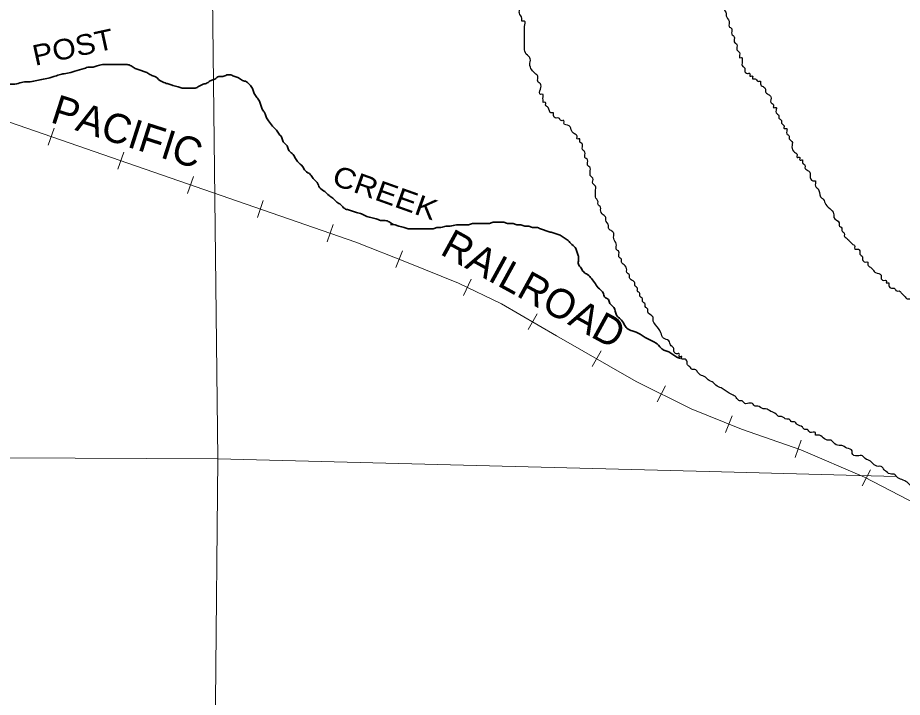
# Model space of a CAD drawing. Extents: x -10.92 to -6.99, y 1.69 to 5.62.
# Drawn here: x -8.392 to -7.493, y 2.964 to 3.655 of the extents above; entities that cross this region are included whole.
import ezdxf
from ezdxf.enums import TextEntityAlignment as Align

# ---------------------------------------------------------------- set-up
doc = ezdxf.new("R2010")
doc.units = 0
doc.header["$LTSCALE"] = 0.0075
for name, color, linetype, lineweight in [('15', 7, 'Continuous', 13), ('17', 7, 'Continuous', 13), ('25', 7, 'Continuous', 25)]:
    doc.layers.add(name, color=color, linetype=linetype, lineweight=lineweight)
doc.layers.add('29', color=7, linetype='Continuous')

msp = doc.modelspace()

# ---------------------------------------------------------------- linework, layer by layer
at = {"layer": '15'}
for points in [[(-8.19697, 3.997538), (-8.194318, 3.706629), (-8.188826, 3.206818), (-8.193371, 2.712121)], [(-9.187121, 3.213447), (-8.624242, 3.208902), (-8.188826, 3.206818), (-7.689394, 3.193939), (-7.499432, 3.188826)]]:
    msp.add_lwpolyline(points, dxfattribs=at)
at = {"layer": '17'}
for p, q in [((-8.355114, 3.542803), (-8.361174, 3.525379)), ((-8.28428, 3.518371), (-8.290341, 3.500947)), ((-8.213447, 3.49375), (-8.219508, 3.476326)), ((-8.142614, 3.469129), (-8.148485, 3.451894)), ((-8.071591, 3.444697), (-8.077652, 3.427273)), ((-8.001136, 3.418182), (-8.007765, 3.401136)), ((-7.93125, 3.389205), (-7.939205, 3.372727)), ((-7.864205, 3.353977), (-7.873485, 3.338068)), ((-7.799242, 3.316477), (-7.808523, 3.300568)), ((-7.733902, 3.280871), (-7.742235, 3.264583)), ((-7.666288, 3.250568), (-7.673106, 3.233523)), ((-7.596023, 3.225568), (-7.602083, 3.208144)), ((-7.525758, 3.195455), (-7.53428, 3.179167))]:
    msp.add_line(p, q, dxfattribs=at)
for points in [[(-9.207955, 3.830492), (-8.753409, 3.675), (-8.417424, 3.554545), (-8.048674, 3.426894), (-7.995455, 3.406061), (-7.944318, 3.385227), (-7.900379, 3.364205), (-7.844697, 3.331818), (-7.763636, 3.285417), (-7.707955, 3.257576), (-7.656818, 3.236742), (-7.596591, 3.215909), (-7.531629, 3.188068), (-7.478409, 3.160227), (-7.367045, 3.109091), (-7.313826, 3.083523), (-7.244318, 3.041856), (-7.202462, 3.01875), (-7.100947, 2.980303)], [(-9.164773, 3.81572), (-8.753409, 3.675), (-8.417424, 3.554545), (-8.048674, 3.426894), (-7.995455, 3.406061), (-7.944318, 3.385227), (-7.900379, 3.364205), (-7.844697, 3.331818), (-7.763636, 3.285417), (-7.707955, 3.257576), (-7.656818, 3.236742), (-7.596591, 3.215909), (-7.531629, 3.188068), (-7.478409, 3.160227), (-7.367045, 3.109091), (-7.313826, 3.083523), (-7.244318, 3.041856), (-7.202462, 3.01875), (-7.100947, 2.980303)]]:
    msp.add_lwpolyline(points, dxfattribs=at)
at = {"layer": '25'}
for points in [[(-7.793371, 3.828788), (-7.794508, 3.816667), (-7.794508, 3.813826), (-7.791856, 3.808523), (-7.791856, 3.805871), (-7.789205, 3.805871), (-7.789205, 3.80322), (-7.786553, 3.800568), (-7.786553, 3.797917), (-7.783902, 3.797917), (-7.78125, 3.795265), (-7.78125, 3.792614), (-7.778598, 3.789962), (-7.778598, 3.787311), (-7.775947, 3.787311), (-7.775947, 3.784659), (-7.775947, 3.782008), (-7.773295, 3.782008), (-7.773295, 3.779356), (-7.770455, 3.776705), (-7.767803, 3.771402), (-7.765152, 3.771402), (-7.7625, 3.76875), (-7.759848, 3.765909), (-7.757197, 3.763258), (-7.757197, 3.760606), (-7.754545, 3.760606), (-7.751894, 3.757955), (-7.751894, 3.755303), (-7.749242, 3.752652), (-7.746591, 3.752652), (-7.746591, 3.75), (-7.743939, 3.75), (-7.741288, 3.747348), (-7.738636, 3.744697), (-7.735985, 3.744697), (-7.733333, 3.742045), (-7.730682, 3.739394), (-7.72803, 3.739394), (-7.725379, 3.734091), (-7.722727, 3.731439), (-7.719886, 3.728788), (-7.717235, 3.726136), (-7.714583, 3.723485), (-7.711932, 3.723485), (-7.70928, 3.720833), (-7.70928, 3.718182), (-7.706629, 3.715341), (-7.703977, 3.712689), (-7.703977, 3.710038), (-7.701326, 3.710038), (-7.698674, 3.707386), (-7.696023, 3.704735), (-7.693371, 3.702083), (-7.693371, 3.699432), (-7.69072, 3.69678), (-7.69072, 3.694129), (-7.688068, 3.691477), (-7.688068, 3.688826), (-7.685417, 3.686174), (-7.685417, 3.683523), (-7.682765, 3.680871), (-7.682765, 3.67822), (-7.680114, 3.675568), (-7.680114, 3.672917), (-7.677462, 3.670265), (-7.677462, 3.667424), (-7.674811, 3.667424), (-7.674811, 3.664773), (-7.672159, 3.65947), (-7.672159, 3.656818), (-7.669318, 3.651515), (-7.669318, 3.648864), (-7.669318, 3.646212), (-7.666667, 3.643561), (-7.666667, 3.640909), (-7.666667, 3.638258), (-7.664015, 3.635606), (-7.664015, 3.630303), (-7.661364, 3.627652), (-7.661364, 3.622348), (-7.658712, 3.619508), (-7.658712, 3.616856), (-7.658712, 3.614205)], [(-7.858333, 3.568939), (-7.858333, 3.571591), (-7.858333, 3.574432), (-7.858333, 3.577083), (-7.860985, 3.577083), (-7.860985, 3.582386), (-7.860985, 3.587689), (-7.863636, 3.590341), (-7.863636, 3.592992), (-7.863636, 3.595644), (-7.866288, 3.598295), (-7.868939, 3.600947), (-7.871591, 3.60625), (-7.871591, 3.608902), (-7.871591, 3.614205), (-7.874242, 3.616856), (-7.877083, 3.622348), (-7.877083, 3.625), (-7.877083, 3.630303), (-7.877083, 3.632955), (-7.877083, 3.638258), (-7.877083, 3.643561), (-7.877083, 3.646212), (-7.877083, 3.651515), (-7.879735, 3.651515), (-7.879735, 3.654167), (-7.882386, 3.65947), (-7.882386, 3.662121), (-7.882386, 3.664773), (-7.885038, 3.672917), (-7.887689, 3.67822), (-7.890341, 3.680871), (-7.892992, 3.686174), (-7.892992, 3.688826), (-7.892992, 3.694129), (-7.892992, 3.699432), (-7.895644, 3.702083), (-7.898295, 3.712689), (-7.898295, 3.715341), (-7.898295, 3.718182), (-7.900947, 3.723485), (-7.903598, 3.726136), (-7.903598, 3.728788), (-7.90625, 3.734091), (-7.90625, 3.736742), (-7.908902, 3.739394), (-7.908902, 3.742045), (-7.911553, 3.742045), (-7.911553, 3.744697), (-7.914205, 3.747348), (-7.914205, 3.75), (-7.916856, 3.75), (-7.916856, 3.752652), (-7.916856, 3.755303), (-7.919508, 3.757955), (-7.919508, 3.760606), (-7.919508, 3.763258), (-7.922159, 3.765909), (-7.922159, 3.76875), (-7.924811, 3.771402), (-7.924811, 3.776705), (-7.927652, 3.776705), (-7.927652, 3.782008), (-7.930303, 3.784659), (-7.930303, 3.787311), (-7.932955, 3.789962), (-7.932955, 3.792614), (-7.932955, 3.795265), (-7.935606, 3.797917), (-7.962121, 3.816098)], [(-7.658712, 3.614205), (-7.656061, 3.614205), (-7.656061, 3.611553), (-7.656061, 3.608902), (-7.656061, 3.60625), (-7.653409, 3.603598), (-7.653409, 3.600947), (-7.650758, 3.598295), (-7.648106, 3.598295), (-7.648106, 3.595644), (-7.645455, 3.595644), (-7.645455, 3.592992), (-7.642803, 3.592992), (-7.640152, 3.590341), (-7.6375, 3.590341), (-7.6375, 3.587689), (-7.634848, 3.585038), (-7.632197, 3.582386), (-7.632197, 3.579735), (-7.629545, 3.577083), (-7.626894, 3.574432), (-7.626894, 3.571591), (-7.626894, 3.568939), (-7.624242, 3.566288), (-7.624242, 3.563636), (-7.621591, 3.563636), (-7.621591, 3.560985), (-7.621591, 3.558333), (-7.61875, 3.555682), (-7.61875, 3.55303), (-7.616098, 3.550379), (-7.616098, 3.547727), (-7.613447, 3.545076), (-7.613447, 3.542424), (-7.610795, 3.542424), (-7.610795, 3.539773), (-7.610795, 3.537121), (-7.608144, 3.53447), (-7.608144, 3.531818), (-7.605492, 3.529167), (-7.605492, 3.523674), (-7.602841, 3.518371), (-7.600189, 3.51572), (-7.600189, 3.513068), (-7.597538, 3.513068), (-7.597538, 3.510417), (-7.594886, 3.510417), (-7.594886, 3.507765), (-7.592235, 3.505114), (-7.592235, 3.502462), (-7.589583, 3.499811), (-7.586932, 3.497159), (-7.586932, 3.494508), (-7.58428, 3.489205), (-7.581629, 3.489205), (-7.581629, 3.486553), (-7.581629, 3.483902), (-7.578977, 3.48125), (-7.576326, 3.473106), (-7.573674, 3.470455), (-7.571023, 3.465152), (-7.56553, 3.459848), (-7.562879, 3.454545), (-7.562879, 3.451894), (-7.557576, 3.446591), (-7.557576, 3.443939), (-7.554924, 3.441288), (-7.554924, 3.438636), (-7.552273, 3.435985), (-7.552273, 3.433333), (-7.549621, 3.430682), (-7.54697, 3.42803), (-7.544318, 3.425189), (-7.541667, 3.422538), (-7.541667, 3.419886), (-7.539015, 3.419886), (-7.536364, 3.417235), (-7.536364, 3.414583), (-7.533712, 3.411932), (-7.533712, 3.40928), (-7.531061, 3.406629), (-7.528409, 3.406629), (-7.528409, 3.403977), (-7.525758, 3.401326), (-7.523106, 3.398674), (-7.520455, 3.396023), (-7.514962, 3.393371), (-7.514962, 3.39072), (-7.512311, 3.388068), (-7.509659, 3.388068), (-7.509659, 3.385417)], [(-7.717235, 3.310795), (-7.719886, 3.310795), (-7.719886, 3.313447), (-7.722727, 3.313447), (-7.725379, 3.316098), (-7.725379, 3.31875), (-7.72803, 3.321402), (-7.730682, 3.326705), (-7.735985, 3.329356), (-7.738636, 3.334848), (-7.743939, 3.342803), (-7.746591, 3.348106), (-7.746591, 3.350758), (-7.751894, 3.356061), (-7.751894, 3.358712), (-7.754545, 3.361364), (-7.754545, 3.364015), (-7.757197, 3.366667), (-7.757197, 3.369318), (-7.759848, 3.37197), (-7.759848, 3.374621), (-7.7625, 3.377273), (-7.7625, 3.380114), (-7.765152, 3.382765), (-7.765152, 3.385417), (-7.767803, 3.388068), (-7.770455, 3.39072), (-7.770455, 3.393371), (-7.773295, 3.396023), (-7.773295, 3.398674), (-7.775947, 3.403977), (-7.778598, 3.406629), (-7.778598, 3.40928), (-7.78125, 3.411932), (-7.78125, 3.414583), (-7.78125, 3.417235), (-7.783902, 3.419886), (-7.783902, 3.422538), (-7.783902, 3.425189), (-7.786553, 3.430682), (-7.786553, 3.433333), (-7.786553, 3.435985), (-7.789205, 3.438636), (-7.791856, 3.441288), (-7.791856, 3.443939), (-7.794508, 3.449242), (-7.794508, 3.451894), (-7.797159, 3.454545), (-7.799811, 3.459848), (-7.799811, 3.4625), (-7.802462, 3.465152), (-7.802462, 3.467803), (-7.805114, 3.473106), (-7.805114, 3.475758), (-7.805114, 3.478598), (-7.805114, 3.483902), (-7.807765, 3.486553), (-7.807765, 3.489205), (-7.807765, 3.491856), (-7.810417, 3.494508), (-7.810417, 3.497159), (-7.810417, 3.499811), (-7.810417, 3.502462), (-7.813068, 3.505114), (-7.813068, 3.507765), (-7.813068, 3.510417), (-7.81572, 3.513068), (-7.81572, 3.51572), (-7.81572, 3.518371), (-7.818371, 3.521023), (-7.818371, 3.523674), (-7.818371, 3.526515), (-7.821023, 3.529167), (-7.821023, 3.531818), (-7.823674, 3.531818), (-7.823674, 3.53447), (-7.826515, 3.537121), (-7.829167, 3.539773), (-7.831818, 3.545076), (-7.837121, 3.547727), (-7.837121, 3.550379), (-7.839773, 3.550379), (-7.842424, 3.55303), (-7.845076, 3.55303), (-7.847727, 3.555682), (-7.847727, 3.558333), (-7.850379, 3.558333), (-7.85303, 3.563636), (-7.855682, 3.566288), (-7.855682, 3.568939), (-7.858333, 3.568939)], [(-7.509659, 3.385417), (-7.507008, 3.385417), (-7.507008, 3.382765), (-7.504356, 3.380114), (-7.501705, 3.380114), (-7.499053, 3.377273), (-7.496402, 3.377273), (-7.49375, 3.374621), (-7.491098, 3.37197), (-7.488447, 3.369318), (-7.485795, 3.369318), (-7.483144, 3.366667), (-7.483144, 3.364015), (-7.480492, 3.364015), (-7.480492, 3.361364), (-7.477841, 3.361364), (-7.475189, 3.358712), (-7.475189, 3.356061), (-7.469886, 3.353409), (-7.467235, 3.350758), (-7.461742, 3.348106), (-7.461742, 3.345455), (-7.459091, 3.342803), (-7.456439, 3.342803), (-7.453788, 3.340152), (-7.451136, 3.3375), (-7.448485, 3.3375), (-7.445833, 3.334848), (-7.443182, 3.332197), (-7.437879, 3.329356), (-7.435227, 3.326705), (-7.432576, 3.324053), (-7.427273, 3.321402), (-7.424621, 3.321402), (-7.413826, 3.316098), (-7.411174, 3.313447), (-7.408523, 3.310795), (-7.40322, 3.308144), (-7.400568, 3.308144), (-7.397917, 3.308144), (-7.397917, 3.305492), (-7.395265, 3.305492), (-7.392614, 3.305492), (-7.392614, 3.302841), (-7.387311, 3.300189), (-7.384659, 3.297538), (-7.382008, 3.297538), (-7.379356, 3.297538), (-7.376705, 3.297538), (-7.374053, 3.297538), (-7.371402, 3.294886), (-7.36875, 3.294886), (-7.366098, 3.294886), (-7.363258, 3.294886), (-7.360606, 3.294886), (-7.357955, 3.292235), (-7.352652, 3.292235), (-7.347348, 3.289583), (-7.342045, 3.28428), (-7.336742, 3.281439), (-7.331439, 3.278788), (-7.328788, 3.278788), (-7.326136, 3.276136), (-7.323485, 3.276136), (-7.318182, 3.276136), (-7.31553, 3.273485), (-7.312689, 3.273485), (-7.310038, 3.273485), (-7.307386, 3.273485), (-7.307386, 3.270833), (-7.304735, 3.270833), (-7.302083, 3.270833), (-7.299432, 3.268182), (-7.29678, 3.268182), (-7.294129, 3.268182), (-7.291477, 3.26553), (-7.288826, 3.26553), (-7.283523, 3.262879), (-7.280871, 3.262879), (-7.275568, 3.260227), (-7.270265, 3.260227), (-7.267614, 3.257576), (-7.264962, 3.254924), (-7.25947, 3.249621), (-7.248864, 3.244318), (-7.238258, 3.236364), (-7.232955, 3.233523), (-7.232955, 3.230871), (-7.230303, 3.230871), (-7.227652, 3.230871), (-7.099242, 3.20303)], [(-7.387311, 3.137879), (-7.392614, 3.137879), (-7.395265, 3.14053), (-7.397917, 3.14053), (-7.400568, 3.14053), (-7.40322, 3.14053), (-7.405871, 3.143182), (-7.408523, 3.143182), (-7.411174, 3.145833), (-7.413826, 3.145833), (-7.419318, 3.148485), (-7.424621, 3.151136), (-7.432576, 3.153788), (-7.445833, 3.161742), (-7.448485, 3.161742), (-7.451136, 3.164394), (-7.456439, 3.164394), (-7.459091, 3.167045), (-7.461742, 3.169697), (-7.464394, 3.172348), (-7.469886, 3.172348), (-7.472538, 3.175), (-7.475189, 3.177652), (-7.477841, 3.177652), (-7.485795, 3.180303), (-7.488447, 3.182955), (-7.49375, 3.185606), (-7.499053, 3.188447), (-7.501705, 3.191098), (-7.504356, 3.191098), (-7.509659, 3.19375), (-7.512311, 3.196402), (-7.514962, 3.199053), (-7.517803, 3.199053), (-7.523106, 3.201705), (-7.525758, 3.204356), (-7.531061, 3.207008), (-7.533712, 3.209659), (-7.539015, 3.209659), (-7.544318, 3.212311), (-7.544318, 3.214962), (-7.549621, 3.217614), (-7.554924, 3.220265), (-7.557576, 3.220265), (-7.562879, 3.222917), (-7.56553, 3.225568), (-7.568182, 3.225568), (-7.573674, 3.22822), (-7.578977, 3.230871), (-7.581629, 3.230871), (-7.581629, 3.233523), (-7.586932, 3.233523), (-7.589583, 3.236364), (-7.592235, 3.236364), (-7.594886, 3.239015), (-7.600189, 3.241667), (-7.602841, 3.244318), (-7.605492, 3.244318), (-7.608144, 3.24697), (-7.610795, 3.24697), (-7.616098, 3.249621), (-7.61875, 3.249621), (-7.621591, 3.252273), (-7.626894, 3.254924), (-7.632197, 3.257576), (-7.634848, 3.257576), (-7.640152, 3.260227), (-7.642803, 3.260227), (-7.645455, 3.262879), (-7.650758, 3.262879), (-7.653409, 3.262879), (-7.656061, 3.26553), (-7.658712, 3.26553), (-7.661364, 3.268182), (-7.664015, 3.270833), (-7.669318, 3.273485), (-7.677462, 3.278788), (-7.682765, 3.281439), (-7.685417, 3.28428), (-7.69072, 3.286932), (-7.693371, 3.289583), (-7.698674, 3.292235), (-7.701326, 3.294886), (-7.703977, 3.297538), (-7.706629, 3.297538), (-7.70928, 3.300189), (-7.711932, 3.302841), (-7.711932, 3.305492), (-7.714583, 3.308144), (-7.717235, 3.308144), (-7.717235, 3.310795)]]:
    msp.add_spline(points, degree=3, dxfattribs=at)
at = {"layer": '25', "lineweight": 35}
for points in [[(-8.664015, 3.583333), (-8.660038, 3.57803), (-8.656061, 3.574053), (-8.652083, 3.572727), (-8.648106, 3.56875), (-8.644129, 3.566098), (-8.640152, 3.564773), (-8.636174, 3.563447), (-8.632197, 3.563447), (-8.62822, 3.563447), (-8.624053, 3.563447), (-8.620076, 3.564773), (-8.616098, 3.566098), (-8.610795, 3.567424), (-8.606818, 3.56875), (-8.602841, 3.56875), (-8.598864, 3.570076), (-8.594886, 3.56875), (-8.590909, 3.56875), (-8.586932, 3.567424), (-8.582955, 3.566098), (-8.578977, 3.564773), (-8.574811, 3.563447), (-8.569508, 3.563447), (-8.564205, 3.563447), (-8.560227, 3.564773), (-8.554924, 3.564773), (-8.550947, 3.564773), (-8.54697, 3.563447), (-8.541667, 3.562121), (-8.537689, 3.55947), (-8.533712, 3.556818), (-8.529735, 3.555492), (-8.525568, 3.555492), (-8.521591, 3.554167), (-8.516288, 3.554167), (-8.510985, 3.551515), (-8.505682, 3.551515), (-8.500379, 3.547348), (-8.496402, 3.547348), (-8.491098, 3.546023), (-8.487121, 3.546023), (-8.481818, 3.546023), (-8.477841, 3.544697), (-8.472348, 3.544697), (-8.468371, 3.543371), (-8.464394, 3.543371), (-8.460417, 3.544697), (-8.457765, 3.548864), (-8.455114, 3.552841), (-8.452462, 3.556818), (-8.448485, 3.560795), (-8.445833, 3.564773), (-8.441856, 3.56875), (-8.439205, 3.572727), (-8.435227, 3.575379), (-8.43125, 3.57803), (-8.425758, 3.580682), (-8.42178, 3.582008), (-8.416477, 3.584659), (-8.4125, 3.585985), (-8.407197, 3.585985), (-8.40322, 3.587311), (-8.396591, 3.587311), (-8.389962, 3.588636), (-8.383333, 3.589962), (-8.379356, 3.589962), (-8.372538, 3.591288), (-8.365909, 3.592614), (-8.35928, 3.593939), (-8.355303, 3.595265), (-8.35, 3.59678), (-8.344697, 3.598106), (-8.338068, 3.599432), (-8.334091, 3.600758), (-8.324621, 3.603409), (-8.319318, 3.604735), (-8.315341, 3.604735), (-8.311364, 3.606061), (-8.306061, 3.607386), (-8.300758, 3.607386), (-8.29678, 3.607386), (-8.292803, 3.607386), (-8.288826, 3.607386), (-8.284848, 3.607386), (-8.280871, 3.607386), (-8.276705, 3.606061), (-8.272727, 3.603409), (-8.26875, 3.602083), (-8.264773, 3.600758), (-8.260795, 3.599432)], [(-8.260795, 3.599432), (-8.256818, 3.59678), (-8.252841, 3.595265), (-8.247538, 3.591288), (-8.242235, 3.588636), (-8.238258, 3.587311), (-8.23428, 3.585985), (-8.228977, 3.584659), (-8.224811, 3.583333), (-8.220833, 3.583333), (-8.216856, 3.583333), (-8.212879, 3.583333), (-8.208902, 3.584659), (-8.203598, 3.587311), (-8.199621, 3.588636), (-8.195644, 3.591288), (-8.191667, 3.592614), (-8.187689, 3.595265), (-8.183712, 3.595265), (-8.179735, 3.59678), (-8.175568, 3.59678), (-8.171591, 3.595265), (-8.167614, 3.593939), (-8.163636, 3.591288), (-8.159659, 3.589962), (-8.155682, 3.585985), (-8.15303, 3.582008), (-8.151705, 3.57803), (-8.149053, 3.574053), (-8.146402, 3.570076), (-8.145076, 3.566098), (-8.14375, 3.562121), (-8.141098, 3.558144), (-8.139773, 3.554167), (-8.137121, 3.550189), (-8.133144, 3.544697), (-8.129167, 3.54072), (-8.126326, 3.536742), (-8.123674, 3.532765), (-8.122348, 3.528788), (-8.118371, 3.524811), (-8.117045, 3.520833), (-8.113068, 3.516856), (-8.110417, 3.512879), (-8.107765, 3.508902), (-8.102462, 3.503598), (-8.099811, 3.499432), (-8.094508, 3.495455), (-8.091856, 3.491477), (-8.087879, 3.4875), (-8.085227, 3.482197), (-8.079924, 3.47822), (-8.075758, 3.474242), (-8.07178, 3.471591), (-8.067803, 3.467614), (-8.063826, 3.464962), (-8.059848, 3.460985), (-8.055871, 3.459659), (-8.051894, 3.458333), (-8.047917, 3.457008), (-8.042614, 3.455682), (-8.037311, 3.45303), (-8.032008, 3.451705), (-8.026705, 3.450189), (-8.022538, 3.448864), (-8.018561, 3.448864), (-8.014583, 3.447538), (-8.010606, 3.444886)], [(-8.013258, 3.444886), (-8.008712, 3.444508), (-8.004735, 3.443182), (-7.999432, 3.441856), (-7.995455, 3.44053), (-7.991477, 3.44053), (-7.987311, 3.44053), (-7.983333, 3.44053), (-7.979356, 3.44053), (-7.975379, 3.44053), (-7.970076, 3.44053), (-7.966098, 3.441856), (-7.962121, 3.441856), (-7.956818, 3.443182), (-7.952841, 3.443182), (-7.946212, 3.444508), (-7.942235, 3.444508), (-7.938068, 3.444508), (-7.934091, 3.444508), (-7.930114, 3.445833), (-7.926136, 3.445833), (-7.920833, 3.445833), (-7.916856, 3.445833), (-7.912879, 3.445833), (-7.908902, 3.447159), (-7.903598, 3.447159), (-7.898295, 3.447159), (-7.894318, 3.445833), (-7.888826, 3.445833), (-7.884848, 3.444508), (-7.880871, 3.444508), (-7.876894, 3.443182), (-7.872917, 3.443182), (-7.868939, 3.441856), (-7.864962, 3.441856), (-7.860985, 3.44053), (-7.857008, 3.439205), (-7.85303, 3.437879), (-7.849053, 3.436553), (-7.845076, 3.435227), (-7.841098, 3.433902), (-7.836932, 3.43125), (-7.832955, 3.428598), (-7.828977, 3.424621), (-7.825, 3.420455), (-7.823674, 3.416477), (-7.822348, 3.4125), (-7.822348, 3.408523), (-7.822348, 3.404545), (-7.819697, 3.400568), (-7.817045, 3.396591), (-7.813068, 3.393939), (-7.809091, 3.389962), (-7.805114, 3.384659), (-7.801136, 3.379356), (-7.797159, 3.375379), (-7.795833, 3.371212), (-7.791856, 3.368561), (-7.790341, 3.364583), (-7.786364, 3.360606), (-7.783712, 3.352652), (-7.779735, 3.348674), (-7.775758, 3.343371), (-7.773106, 3.339394), (-7.767803, 3.336742), (-7.763826, 3.335417), (-7.758523, 3.332765), (-7.754545, 3.330114), (-7.749242, 3.327273), (-7.743939, 3.324621), (-7.738447, 3.319318), (-7.73447, 3.316667), (-7.730492, 3.315341), (-7.726515, 3.312689), (-7.722538, 3.310038), (-7.718561, 3.308712)]]:
    msp.add_spline(points, degree=3, dxfattribs=at)

# ---------------------------------------------------------------- texts
at = {"layer": '17'}
for s, rotation, p in [('PACIFIC', 342.229, (-8.28522, 3.525119)), ('RAILROAD', 331.264, (-7.874951, 3.366335))]:
    msp.add_text(s, height=0.02974, rotation=rotation, dxfattribs=at).set_placement(p, align=Align.CENTER)
at = {"layer": '29'}
for s, rotation, width, p in [('POST', 12.31, 1.1, (-8.33366, 3.614899)), ('CREEK', 340.281, 1.15, (-8.02217, 3.467403))]:
    msp.add_text(s, height=0.02083, rotation=rotation, dxfattribs=dict(at, width=width)).set_placement(p, align=Align.CENTER)

doc.saveas('drawing.dxf')
